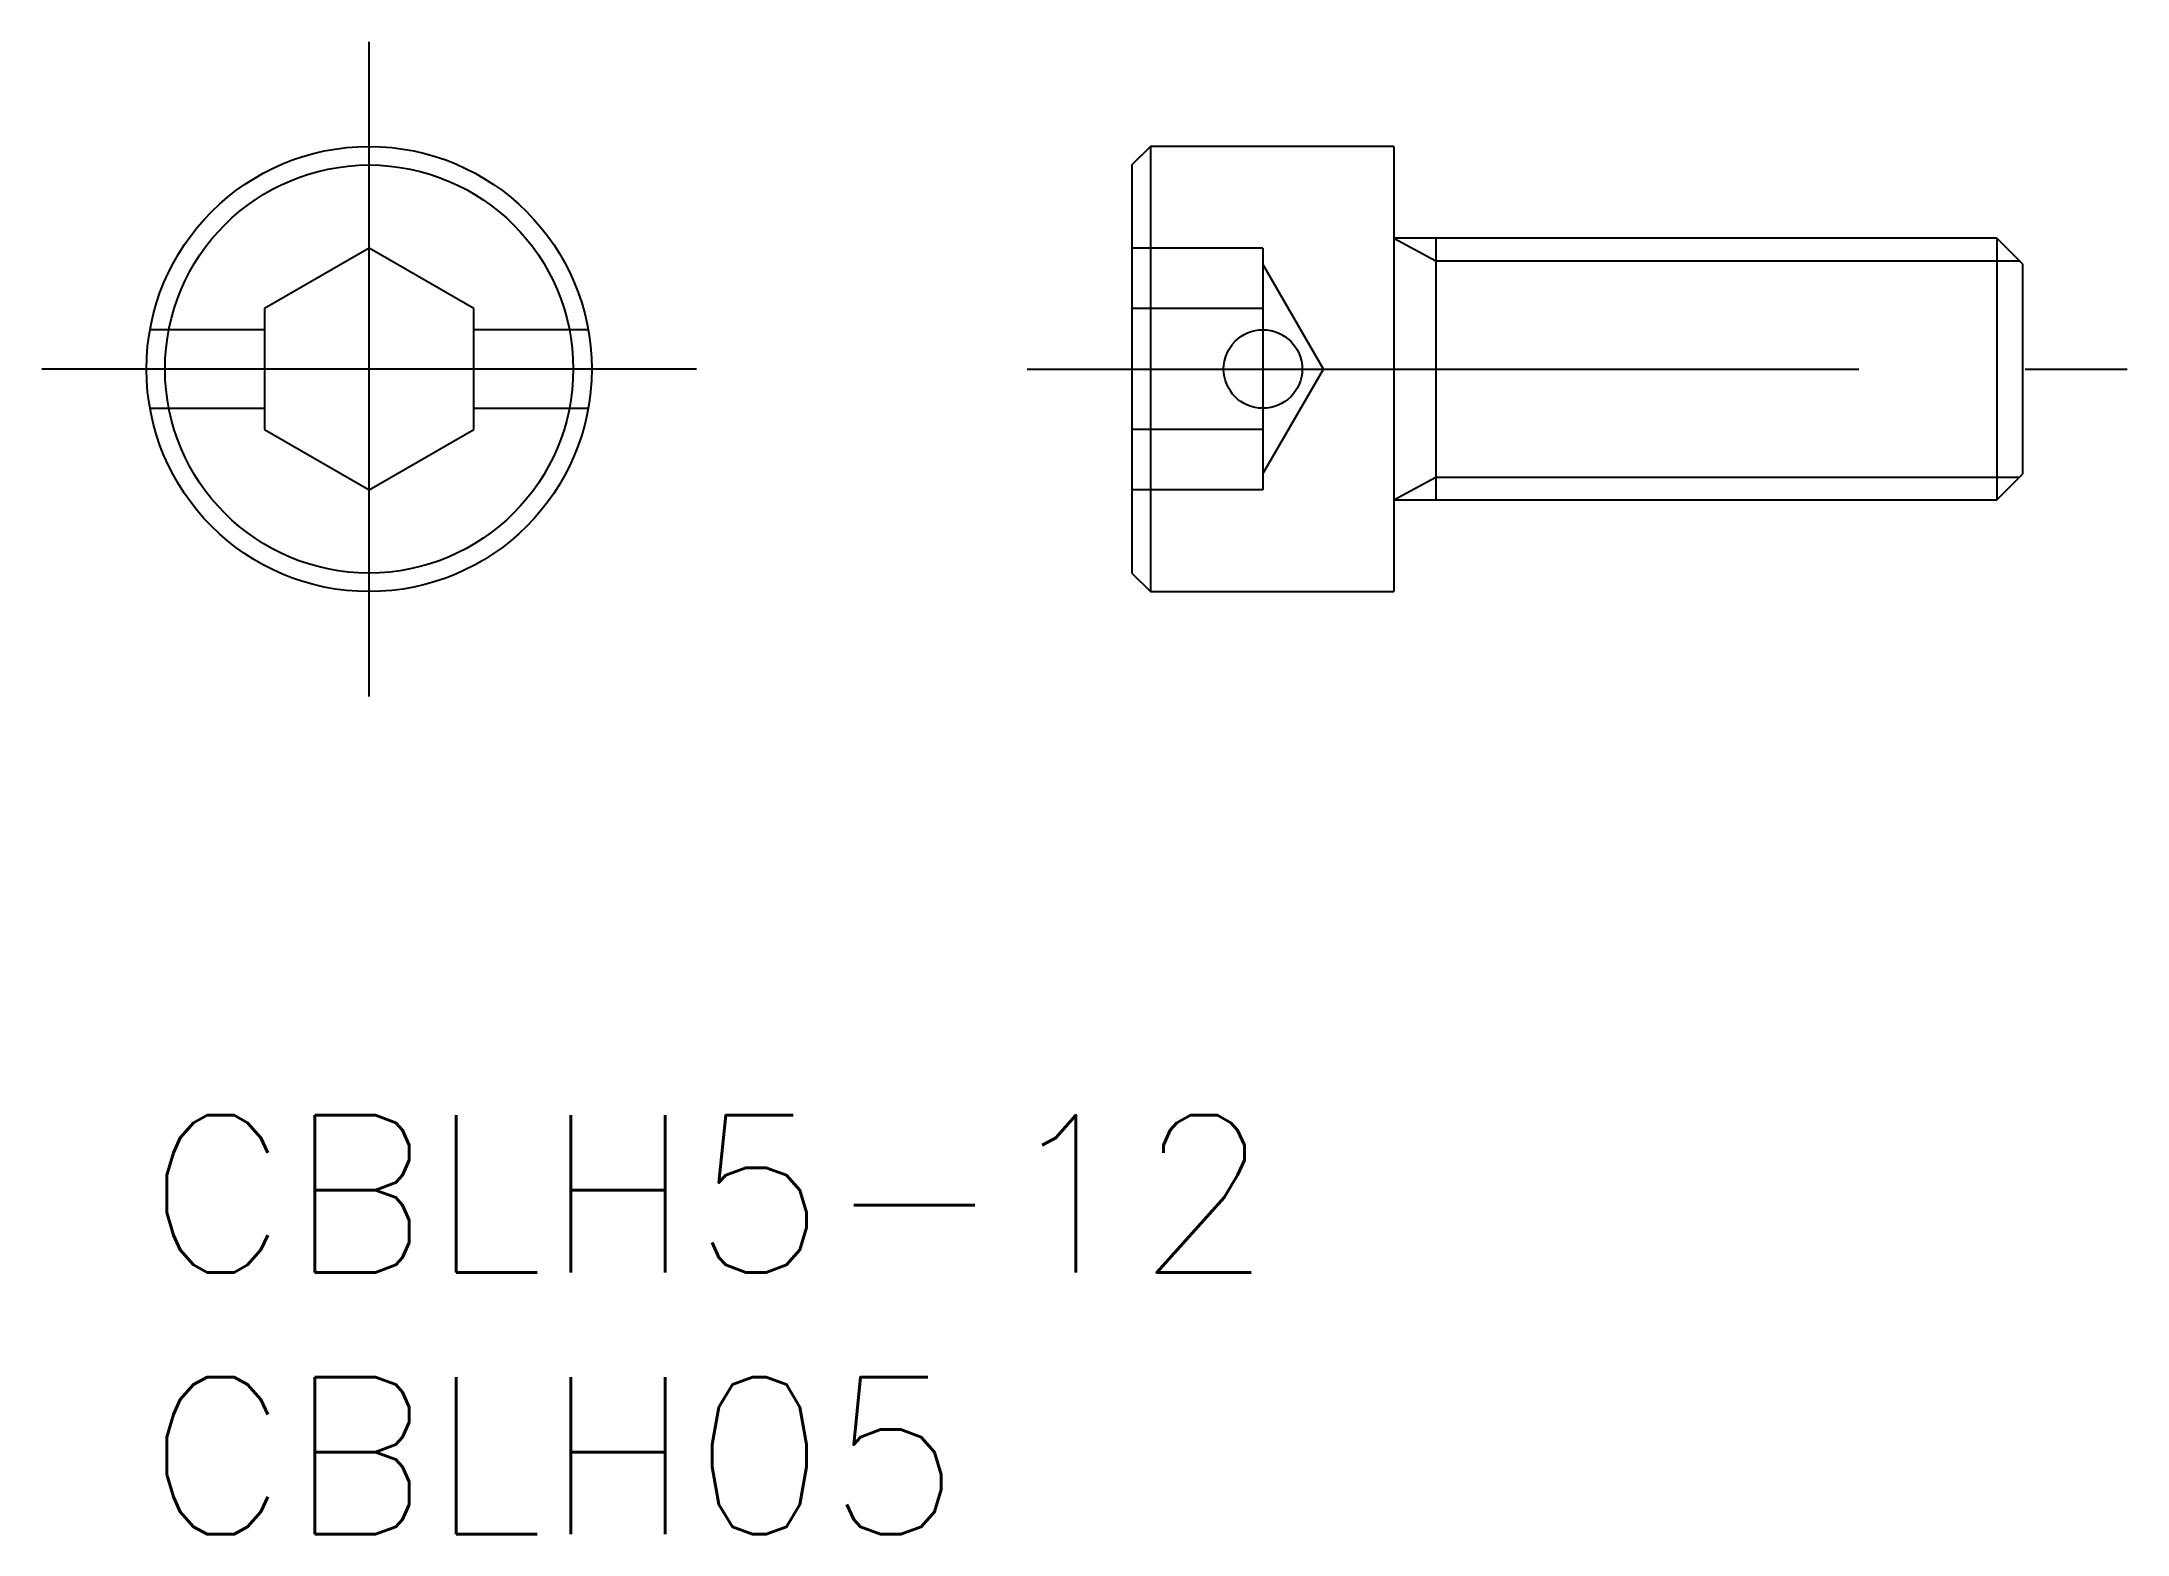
# Model space of a CAD drawing. Extents: x -2 to 37.8, y -8 to 20.5.
import ezdxf

# ---------------------------------------------------------------- set-up
doc = ezdxf.new("R2010")
doc.units = 0
doc.header["$LTSCALE"] = 0.5
doc.linetypes.add('CENTER', pattern=[50.8, 31.75, -6.35, 6.35, -6.35])
doc.linetypes.add('DASHED', pattern=[19.05, 12.7, -6.35])
for name, color, linetype in [('MSM_CENTER', 1, 'CENTER'), ('MSM_CONTINUOUS', 7, 'CONTINUOUS'), ('MSM_DASHED', 4, 'DASHED'), ('MSM_NARROW', 5, 'CONTINUOUS'), ('MSM_PART_NUMBER', 7, 'CONTINUOUS')]:
    doc.layers.add(name, color=color, linetype=linetype)
doc.styles.get("Standard").update_dxf_attribs({"font": 'txt.shx', "height": 1, "bigfont": 'bigfont.shx'})

# ---------------------------------------------------------------- blocks, each defined once
blk = doc.blocks.new('*U11')
at = {"layer": 'MSM_PART_NUMBER'}
blk.add_text('CBLH5-12', height=3, dxfattribs=at).set_placement((0, -3))
blk = doc.blocks.new('*U12')
at = {"layer": 'MSM_PART_NUMBER'}
blk.add_text('CBLH05', height=3, dxfattribs=at).set_placement((0, -8))

msp = doc.modelspace()

# ---------------------------------------------------------------- linework, layer by layer
at = {"layer": 'MSM_CENTER'}
for p, q in [((4.25, 8), (4.25, 20.5)), ((21.312, 16), (21.312, 12.5)), ((10.5, 14.25), (-2, 14.25)), ((16.812, 14.25), (37.812, 14.25))]:
    msp.add_line(p, q, dxfattribs=at)
at = {"layer": 'MSM_CONTINUOUS'}
for p, q in [((19.165, 18.5), (18.812, 18.146)), ((23.812, 18.5), (19.165, 18.5)), ((19.165, 18.5), (19.165, 10)), ((23.812, 18.5), (23.812, 10)), ((18.812, 18.146), (18.812, 10.354)), ((35.321, 16.75), (23.812, 16.75)), ((24.612, 16.75), (24.612, 11.75)), ((35.812, 16.259), (35.321, 16.75)), ((35.321, 16.75), (35.321, 11.75)), ((4.25, 16.559), (2.25, 15.405)), ((6.25, 15.405), (4.25, 16.559)), ((35.812, 16.259), (35.812, 12.24)), ((2.25, 15.405), (2.25, 13.095)), ((6.25, 13.095), (6.25, 15.405)), ((2.25, 13.095), (4.25, 11.941)), ((4.25, 11.941), (6.25, 13.095)), ((35.321, 11.75), (35.812, 12.24)), ((23.812, 11.75), (35.321, 11.75)), ((18.812, 10.354), (19.165, 10)), ((19.165, 10), (23.812, 10))]:
    msp.add_line(p, q, dxfattribs=at)
for centre, radius in [((4.25, 14.25), 4.25), ((4.25, 14.25), 3.896), ((21.312, 14.25), 0.75)]:
    msp.add_circle(centre, radius, dxfattribs=at)
at = {"layer": 'MSM_DASHED'}
for p, q in [((21.312, 16.559), (18.812, 16.559)), ((21.312, 16.559), (21.312, 15)), ((22.466, 14.25), (21.312, 16.25)), ((21.312, 15.405), (18.812, 15.405)), ((2.25, 15), (0.066, 15)), ((8.433, 15), (6.25, 15)), ((21.312, 12.25), (22.466, 14.25)), ((0.067, 13.5), (2.25, 13.5)), ((6.25, 13.5), (8.434, 13.5)), ((21.312, 13.5), (21.312, 11.941)), ((21.312, 13.095), (18.812, 13.095)), ((21.312, 11.941), (18.812, 11.941))]:
    msp.add_line(p, q, dxfattribs=at)
at = {"layer": 'MSM_NARROW'}
for p, q in [((23.812, 16.75), (24.612, 16.317)), ((24.612, 16.317), (35.754, 16.317)), ((23.812, 11.75), (24.612, 12.183)), ((24.612, 12.183), (35.754, 12.183))]:
    msp.add_line(p, q, dxfattribs=at)

# ---------------------------------------------------------------- block references
at = {"layer": 'MSM_CONTINUOUS'}
for name in ['*U11', '*U12']:
    msp.add_blockref(name, (0, 0), dxfattribs=at)

doc.saveas('drawing.dxf')
